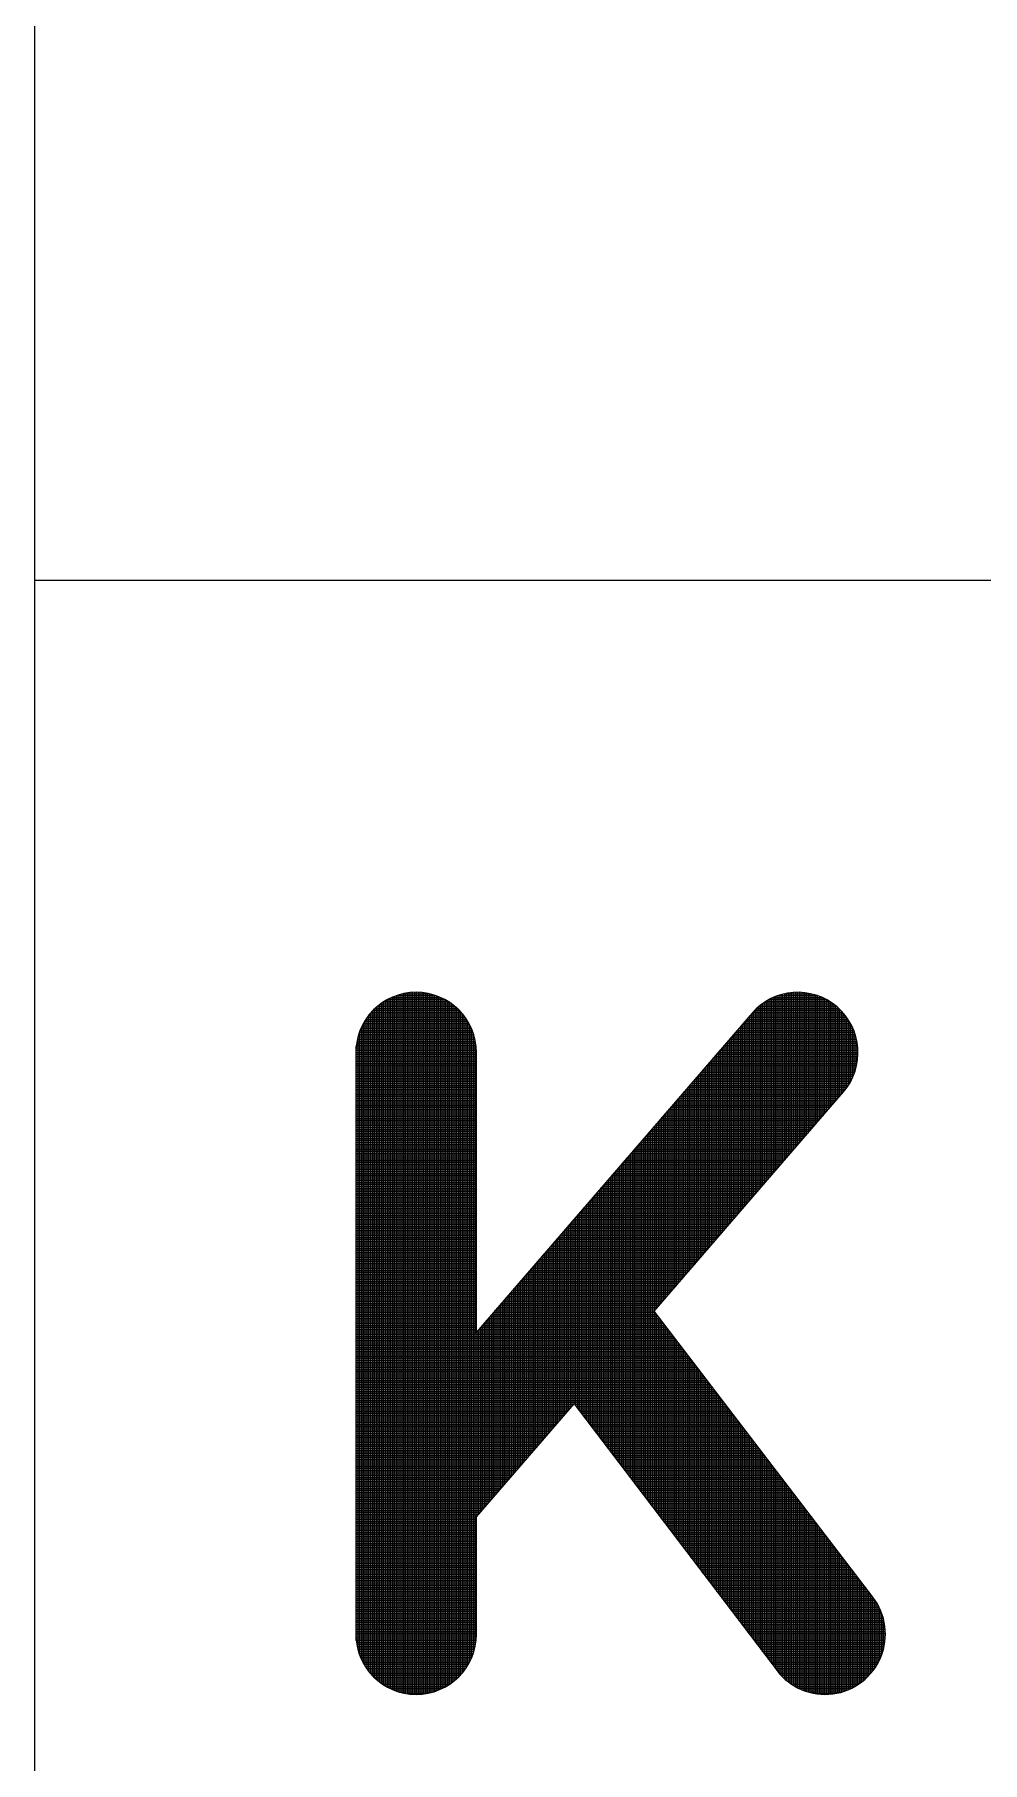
# Model space of a CAD drawing. Header units: inches. Extents: x 1047 to 1888, y -10 to 584.
# Drawn here: x 1713.81 to 1722.8, y 88.76 to 105.14 of the extents above; entities that cross this region are included whole.
import ezdxf

# ---------------------------------------------------------------- set-up
doc = ezdxf.new("R2010")
doc.units = ezdxf.units.IN
doc.header["$MEASUREMENT"] = 0
doc.layers.add('BG 0 -1', color=7, linetype='Continuous')
doc.layers.add('BG ÇÑ±¹Áö¿ª³\xad¹æ±â¼úÁÖ½ÄÈ¸»ç CI', color=7, linetype='Continuous')

msp = doc.modelspace()

# ---------------------------------------------------------------- linework, layer by layer
at = {"layer": 'BG 0 -1', "color": 7, "linetype": 'Continuous', "lineweight": 9}
for p, q in [((1713.808, 190.323), (1713.808, 8.033)), ((1713.808, 99.966), (1863.076, 99.966))]:
    msp.add_line(p, q, dxfattribs=at)
at = {"layer": 'BG ÇÑ±¹Áö¿ª³\xad¹æ±â¼úÁÖ½ÄÈ¸»ç CI', "color": 242, "linetype": 'Continuous', "lineweight": 25, "true_color": 0xd51c29}
for p, q in [((1717.119, 89.497), (1717.119, 95.971)), ((1717.129, 95.978), (1717.726, 95.978)), ((1717.136, 89.487), (1717.136, 95.982)), ((1717.154, 89.477), (1717.154, 95.992)), ((1717.159, 95.995), (1717.695, 95.995)), ((1717.171, 89.468), (1717.171, 96.001)), ((1717.188, 89.459), (1717.188, 96.009)), ((1717.195, 96.012), (1717.66, 96.012)), ((1717.206, 89.452), (1717.206, 96.017)), ((1717.223, 89.445), (1717.223, 96.024)), ((1717.239, 96.03), (1717.616, 96.03)), ((1717.241, 89.439), (1717.241, 96.03)), ((1717.258, 89.433), (1717.258, 96.036)), ((1717.275, 89.428), (1717.275, 96.041)), ((1717.293, 89.423), (1717.293, 96.046)), ((1717.299, 96.047), (1717.556, 96.047)), ((1717.31, 89.419), (1717.31, 96.049)), ((1717.327, 89.416), (1717.327, 96.053)), ((1717.345, 89.413), (1717.345, 96.056)), ((1717.362, 89.411), (1717.362, 96.058)), ((1717.38, 89.409), (1717.38, 96.06)), ((1717.397, 89.408), (1717.397, 96.061)), ((1717.414, 89.407), (1717.414, 96.062)), ((1717.432, 89.407), (1717.432, 96.062)), ((1717.449, 89.408), (1717.449, 96.061)), ((1717.466, 89.409), (1717.466, 96.06)), ((1717.484, 89.41), (1717.484, 96.059)), ((1717.501, 89.412), (1717.501, 96.057)), ((1717.518, 89.414), (1717.518, 96.054)), ((1717.536, 89.418), (1717.536, 96.051)), ((1717.553, 89.421), (1717.553, 96.048)), ((1717.571, 89.425), (1717.571, 96.043)), ((1717.588, 89.43), (1717.588, 96.039)), ((1717.605, 89.436), (1717.605, 96.033)), ((1717.623, 89.442), (1717.623, 96.027)), ((1717.64, 89.448), (1717.64, 96.021)), ((1717.657, 89.455), (1717.657, 96.013)), ((1717.675, 89.463), (1717.675, 96.005)), ((1717.692, 89.472), (1717.692, 95.997)), ((1717.709, 89.482), (1717.709, 95.987)), ((1717.727, 89.492), (1717.727, 95.977)), ((1717.744, 89.503), (1717.744, 95.966)), ((1720.731, 94.251), (1720.731, 95.968)), ((1720.746, 95.978), (1721.343, 95.978)), ((1720.748, 94.271), (1720.748, 95.979)), ((1720.766, 94.291), (1720.766, 95.989)), ((1720.777, 95.995), (1721.313, 95.995)), ((1720.783, 94.311), (1720.783, 95.998)), ((1720.8, 94.331), (1720.8, 96.007)), ((1720.812, 96.012), (1721.277, 96.012)), ((1720.818, 94.351), (1720.818, 96.015)), ((1720.835, 94.371), (1720.835, 96.022)), ((1720.852, 94.392), (1720.852, 96.028)), ((1720.856, 96.03), (1721.233, 96.03)), ((1720.87, 94.412), (1720.87, 96.034)), ((1720.887, 94.432), (1720.887, 96.04)), ((1720.904, 94.452), (1720.904, 96.044)), ((1720.916, 96.047), (1721.173, 96.047)), ((1720.922, 94.472), (1720.922, 96.048)), ((1720.939, 94.492), (1720.939, 96.052)), ((1720.957, 94.512), (1720.957, 96.055)), ((1720.974, 94.532), (1720.974, 96.057)), ((1720.991, 94.552), (1720.991, 96.059)), ((1721.009, 94.572), (1721.009, 96.061)), ((1721.026, 94.593), (1721.026, 96.061)), ((1721.043, 94.613), (1721.043, 96.062)), ((1721.061, 94.633), (1721.061, 96.061)), ((1721.078, 94.653), (1721.078, 96.061)), ((1721.096, 94.673), (1721.096, 96.059)), ((1721.113, 94.693), (1721.113, 96.058)), ((1721.13, 94.713), (1721.13, 96.055)), ((1721.148, 94.733), (1721.148, 96.052)), ((1721.165, 94.753), (1721.165, 96.049)), ((1721.182, 94.773), (1721.182, 96.045)), ((1721.2, 94.794), (1721.2, 96.04)), ((1721.217, 94.814), (1721.217, 96.035)), ((1721.234, 94.834), (1721.234, 96.029)), ((1721.252, 94.854), (1721.252, 96.023)), ((1721.269, 94.874), (1721.269, 96.016)), ((1721.287, 94.894), (1721.287, 96.008)), ((1721.304, 94.914), (1721.304, 96)), ((1721.321, 94.934), (1721.321, 95.99)), ((1721.339, 94.954), (1721.339, 95.98)), ((1721.356, 94.974), (1721.356, 95.97)), ((1716.945, 89.671), (1716.945, 95.798)), ((1716.949, 95.804), (1717.905, 95.804)), ((1716.961, 95.821), (1717.894, 95.821)), ((1716.963, 89.645), (1716.963, 95.823)), ((1716.974, 95.839), (1717.881, 95.839)), ((1716.98, 89.623), (1716.98, 95.846)), ((1716.988, 95.856), (1717.867, 95.856)), ((1716.997, 89.602), (1716.997, 95.867)), ((1717.003, 95.873), (1717.852, 95.873)), ((1717.015, 89.583), (1717.015, 95.886)), ((1717.02, 95.891), (1717.835, 95.891)), ((1717.032, 89.566), (1717.032, 95.903)), ((1717.037, 95.908), (1717.817, 95.908)), ((1717.05, 89.55), (1717.05, 95.919)), ((1717.057, 95.926), (1717.798, 95.926)), ((1717.067, 89.535), (1717.067, 95.934)), ((1717.078, 95.943), (1717.776, 95.943)), ((1717.084, 89.521), (1717.084, 95.947)), ((1717.102, 95.96), (1717.753, 95.96)), ((1717.102, 89.509), (1717.102, 95.96)), ((1717.762, 89.515), (1717.762, 95.954)), ((1717.779, 89.528), (1717.779, 95.941)), ((1717.796, 89.542), (1717.796, 95.927)), ((1717.814, 89.557), (1717.814, 95.912)), ((1717.831, 89.574), (1717.831, 95.895)), ((1717.848, 89.592), (1717.848, 95.877)), ((1717.866, 89.612), (1717.866, 95.857)), ((1717.883, 89.633), (1717.883, 95.836)), ((1717.9, 89.657), (1717.9, 95.811)), ((1720.612, 95.864), (1718, 92.84)), ((1720.557, 94.05), (1720.557, 95.8)), ((1720.56, 95.804), (1721.523, 95.804)), ((1720.575, 95.821), (1721.511, 95.821)), ((1720.575, 94.07), (1720.575, 95.821)), ((1720.59, 95.839), (1721.498, 95.839)), ((1720.592, 94.09), (1720.592, 95.841)), ((1720.605, 95.856), (1721.484, 95.856)), ((1720.609, 94.11), (1720.609, 95.861)), ((1720.62, 95.873), (1721.469, 95.873)), ((1720.627, 94.13), (1720.627, 95.88)), ((1720.637, 95.891), (1721.453, 95.891)), ((1720.644, 94.15), (1720.644, 95.898)), ((1720.655, 95.908), (1721.435, 95.908)), ((1720.661, 94.17), (1720.661, 95.914)), ((1720.674, 95.926), (1721.415, 95.926)), ((1720.679, 94.19), (1720.679, 95.929)), ((1720.696, 95.943), (1721.394, 95.943)), ((1720.696, 94.211), (1720.696, 95.943)), ((1720.713, 94.231), (1720.713, 95.956)), ((1720.719, 95.96), (1721.37, 95.96)), ((1721.373, 94.995), (1721.373, 95.958)), ((1721.391, 95.015), (1721.391, 95.945)), ((1721.408, 95.035), (1721.408, 95.931)), ((1721.425, 95.055), (1721.425, 95.917)), ((1721.443, 95.075), (1721.443, 95.9)), ((1721.46, 95.095), (1721.46, 95.883)), ((1721.478, 95.115), (1721.478, 95.864)), ((1721.495, 95.136), (1721.495, 95.843)), ((1721.512, 95.16), (1721.512, 95.819)), ((1716.876, 89.827), (1716.876, 95.642)), ((1716.878, 95.648), (1717.977, 95.648)), ((1716.883, 95.665), (1717.972, 95.665)), ((1716.889, 95.682), (1717.966, 95.682)), ((1716.893, 89.774), (1716.893, 95.695)), ((1716.895, 95.7), (1717.96, 95.7)), ((1716.902, 95.717), (1717.952, 95.717)), ((1716.91, 95.735), (1717.944, 95.735)), ((1716.911, 89.734), (1716.911, 95.735)), ((1716.919, 95.752), (1717.936, 95.752)), ((1716.928, 95.769), (1717.927, 95.769)), ((1716.928, 89.7), (1716.928, 95.769)), ((1716.938, 95.787), (1717.916, 95.787)), ((1717.918, 89.685), (1717.918, 95.784)), ((1717.935, 89.716), (1717.935, 95.753)), ((1717.953, 89.752), (1717.953, 95.717)), ((1717.97, 89.797), (1717.97, 95.671)), ((1720.418, 93.889), (1720.418, 95.64)), ((1720.425, 95.648), (1721.595, 95.648)), ((1720.436, 93.909), (1720.436, 95.66)), ((1720.44, 95.665), (1721.589, 95.665)), ((1720.453, 93.929), (1720.453, 95.68)), ((1720.455, 95.682), (1721.583, 95.682)), ((1720.47, 95.7), (1721.577, 95.7)), ((1720.47, 93.949), (1720.47, 95.7)), ((1720.485, 95.717), (1721.57, 95.717)), ((1720.488, 93.969), (1720.488, 95.72)), ((1720.5, 95.735), (1721.562, 95.735)), ((1720.505, 93.989), (1720.505, 95.74)), ((1720.515, 95.752), (1721.553, 95.752)), ((1720.522, 94.01), (1720.522, 95.76)), ((1720.53, 95.769), (1721.544, 95.769)), ((1720.54, 94.03), (1720.54, 95.78)), ((1720.545, 95.787), (1721.534, 95.787)), ((1721.53, 95.186), (1721.53, 95.793)), ((1721.547, 95.215), (1721.547, 95.764)), ((1721.564, 95.25), (1721.564, 95.729)), ((1721.582, 95.292), (1721.582, 95.687)), ((1716.855, 95.509), (1717.999, 95.509)), ((1716.855, 95.491), (1718, 95.491)), ((1716.855, 95.489), (1716.855, 89.979)), ((1716.855, 95.474), (1718, 95.474)), ((1716.856, 95.526), (1717.998, 95.526)), ((1716.858, 95.544), (1717.997, 95.544)), ((1716.859, 89.917), (1716.859, 95.552)), ((1716.86, 95.561), (1717.995, 95.561)), ((1716.862, 95.578), (1717.993, 95.578)), ((1716.865, 95.596), (1717.99, 95.596)), ((1716.869, 95.613), (1717.986, 95.613)), ((1716.873, 95.63), (1717.982, 95.63)), ((1717.987, 89.861), (1717.987, 95.608)), ((1718, 92.84), (1718, 95.489)), ((1720.275, 95.474), (1721.617, 95.474)), ((1720.279, 93.728), (1720.279, 95.479)), ((1720.29, 95.491), (1721.617, 95.491)), ((1720.297, 93.748), (1720.297, 95.499)), ((1720.305, 95.509), (1721.617, 95.509)), ((1720.314, 93.768), (1720.314, 95.519)), ((1720.32, 95.526), (1721.616, 95.526)), ((1720.331, 93.788), (1720.331, 95.539)), ((1720.335, 95.544), (1721.614, 95.544)), ((1720.349, 93.809), (1720.349, 95.559)), ((1720.35, 95.561), (1721.612, 95.561)), ((1720.365, 95.578), (1721.61, 95.578)), ((1720.366, 93.829), (1720.366, 95.579)), ((1720.38, 95.596), (1721.607, 95.596)), ((1720.384, 93.849), (1720.384, 95.599)), ((1720.395, 95.613), (1721.603, 95.613)), ((1720.401, 93.869), (1720.401, 95.62)), ((1720.41, 95.63), (1721.599, 95.63)), ((1721.599, 95.348), (1721.599, 95.631)), ((1721.616, 95.466), (1721.616, 95.512)), ((1716.855, 95.457), (1718, 95.457)), ((1716.855, 95.439), (1718, 95.439)), ((1716.855, 95.422), (1718, 95.422)), ((1716.855, 95.405), (1718, 95.405)), ((1716.855, 95.387), (1718, 95.387)), ((1716.855, 95.37), (1718, 95.37)), ((1716.855, 95.353), (1718, 95.353)), ((1716.855, 95.335), (1718, 95.335)), ((1716.855, 95.318), (1718, 95.318)), ((1720.14, 95.318), (1721.591, 95.318)), ((1720.14, 93.567), (1720.14, 95.318)), ((1720.155, 95.335), (1721.596, 95.335)), ((1720.158, 93.587), (1720.158, 95.338)), ((1720.17, 95.353), (1721.6, 95.353)), ((1720.175, 93.608), (1720.175, 95.358)), ((1720.185, 95.37), (1721.604, 95.37)), ((1720.193, 93.628), (1720.193, 95.378)), ((1720.2, 95.387), (1721.608, 95.387)), ((1720.21, 93.648), (1720.21, 95.398)), ((1720.215, 95.405), (1721.611, 95.405)), ((1720.227, 93.668), (1720.227, 95.419)), ((1720.23, 95.422), (1721.613, 95.422)), ((1720.245, 95.439), (1721.615, 95.439)), ((1720.245, 93.688), (1720.245, 95.439)), ((1720.26, 95.457), (1721.616, 95.457)), ((1720.262, 93.708), (1720.262, 95.459)), ((1716.855, 95.3), (1718, 95.3)), ((1716.855, 95.283), (1718, 95.283)), ((1716.855, 95.266), (1718, 95.266)), ((1716.855, 95.248), (1718, 95.248)), ((1716.855, 95.231), (1718, 95.231)), ((1716.855, 95.214), (1718, 95.214)), ((1716.855, 95.196), (1718, 95.196)), ((1716.855, 95.179), (1718, 95.179)), ((1716.855, 95.162), (1718, 95.162)), ((1716.855, 95.144), (1718, 95.144)), ((1719.99, 95.144), (1721.501, 95.144)), ((1720.002, 93.407), (1720.002, 95.157)), ((1720.005, 95.162), (1721.514, 95.162)), ((1720.019, 93.427), (1720.019, 95.177)), ((1720.02, 95.179), (1721.525, 95.179)), ((1720.035, 95.196), (1721.536, 95.196)), ((1720.036, 93.447), (1720.036, 95.197)), ((1720.05, 95.214), (1721.546, 95.214)), ((1720.054, 93.467), (1720.054, 95.218)), ((1720.065, 95.231), (1721.555, 95.231)), ((1720.071, 93.487), (1720.071, 95.238)), ((1720.08, 95.248), (1721.564, 95.248)), ((1720.088, 93.507), (1720.088, 95.258)), ((1720.095, 95.266), (1721.571, 95.266)), ((1720.106, 93.527), (1720.106, 95.278)), ((1720.11, 95.283), (1721.578, 95.283)), ((1720.123, 93.547), (1720.123, 95.298)), ((1720.125, 95.3), (1721.585, 95.3)), ((1716.855, 95.127), (1718, 95.127)), ((1716.855, 95.109), (1718, 95.109)), ((1716.855, 95.092), (1718, 95.092)), ((1716.855, 95.075), (1718, 95.075)), ((1716.855, 95.057), (1718, 95.057)), ((1716.855, 95.04), (1718, 95.04)), ((1716.855, 95.023), (1718, 95.023)), ((1716.855, 95.005), (1718, 95.005)), ((1716.855, 94.988), (1718, 94.988)), ((1719.685, 93.04), (1721.478, 95.115)), ((1719.855, 94.988), (1721.368, 94.988)), ((1719.863, 93.246), (1719.863, 94.996)), ((1719.87, 95.005), (1721.383, 95.005)), ((1719.88, 93.266), (1719.88, 95.017)), ((1719.885, 95.023), (1721.398, 95.023)), ((1719.897, 93.286), (1719.897, 95.037)), ((1719.9, 95.04), (1721.413, 95.04)), ((1719.915, 95.057), (1721.428, 95.057)), ((1719.915, 93.306), (1719.915, 95.057)), ((1719.93, 95.075), (1721.443, 95.075)), ((1719.932, 93.326), (1719.932, 95.077)), ((1719.945, 95.092), (1721.458, 95.092)), ((1719.949, 93.346), (1719.949, 95.097)), ((1719.96, 95.109), (1721.473, 95.109)), ((1719.967, 93.366), (1719.967, 95.117)), ((1719.975, 95.127), (1721.487, 95.127)), ((1719.984, 93.386), (1719.984, 95.137)), ((1716.855, 94.971), (1718, 94.971)), ((1716.855, 94.953), (1718, 94.953)), ((1716.855, 94.936), (1718, 94.936)), ((1716.855, 94.918), (1718, 94.918)), ((1716.855, 94.901), (1718, 94.901)), ((1716.855, 94.884), (1718, 94.884)), ((1716.855, 94.866), (1718, 94.866)), ((1716.855, 94.849), (1718, 94.849)), ((1716.855, 94.832), (1718, 94.832)), ((1719.706, 93.065), (1719.706, 94.816)), ((1719.72, 94.832), (1721.233, 94.832)), ((1719.724, 93.085), (1719.724, 94.836)), ((1719.735, 94.849), (1721.248, 94.849)), ((1719.741, 93.105), (1719.741, 94.856)), ((1719.75, 94.866), (1721.263, 94.866)), ((1719.758, 93.125), (1719.758, 94.876)), ((1719.765, 94.884), (1721.278, 94.884)), ((1719.776, 93.145), (1719.776, 94.896)), ((1719.78, 94.901), (1721.293, 94.901)), ((1719.793, 93.165), (1719.793, 94.916)), ((1719.795, 94.918), (1721.308, 94.918)), ((1719.81, 94.936), (1721.323, 94.936)), ((1719.811, 93.185), (1719.811, 94.936)), ((1719.825, 94.953), (1721.338, 94.953)), ((1719.828, 93.206), (1719.828, 94.956)), ((1719.84, 94.971), (1721.353, 94.971)), ((1719.845, 93.226), (1719.845, 94.976)), ((1716.855, 94.814), (1718, 94.814)), ((1716.855, 94.797), (1718, 94.797)), ((1716.855, 94.779), (1718, 94.779)), ((1716.855, 94.762), (1718, 94.762)), ((1716.855, 94.745), (1718, 94.745)), ((1716.855, 94.727), (1718, 94.727)), ((1716.855, 94.71), (1718, 94.71)), ((1716.855, 94.693), (1718, 94.693)), ((1716.855, 94.675), (1718, 94.675)), ((1716.855, 94.658), (1718, 94.658)), ((1719.567, 91.319), (1719.567, 94.655)), ((1719.57, 94.658), (1721.083, 94.658)), ((1719.585, 94.675), (1721.098, 94.675)), ((1719.585, 91.296), (1719.585, 94.675)), ((1719.6, 94.693), (1721.113, 94.693)), ((1719.602, 91.273), (1719.602, 94.695)), ((1719.615, 94.71), (1721.128, 94.71)), ((1719.62, 91.25), (1719.62, 94.715)), ((1719.63, 94.727), (1721.143, 94.727)), ((1719.637, 91.227), (1719.637, 94.735)), ((1719.645, 94.745), (1721.158, 94.745)), ((1719.654, 91.205), (1719.654, 94.755)), ((1719.66, 94.762), (1721.173, 94.762)), ((1719.672, 91.182), (1719.672, 94.775)), ((1719.675, 94.779), (1721.188, 94.779)), ((1719.689, 93.045), (1719.689, 94.795)), ((1719.69, 94.797), (1721.203, 94.797)), ((1719.705, 94.814), (1721.218, 94.814)), ((1716.855, 94.641), (1718, 94.641)), ((1716.855, 94.623), (1718, 94.623)), ((1716.855, 94.606), (1718, 94.606)), ((1716.855, 94.588), (1718, 94.588)), ((1716.855, 94.571), (1718, 94.571)), ((1716.855, 94.554), (1718, 94.554)), ((1716.855, 94.536), (1718, 94.536)), ((1716.855, 94.519), (1718, 94.519)), ((1716.855, 94.502), (1718, 94.502)), ((1719.429, 91.501), (1719.429, 94.494)), ((1719.435, 94.502), (1720.948, 94.502)), ((1719.446, 91.479), (1719.446, 94.514)), ((1719.45, 94.519), (1720.963, 94.519)), ((1719.463, 91.456), (1719.463, 94.534)), ((1719.465, 94.536), (1720.978, 94.536)), ((1719.48, 94.554), (1720.993, 94.554)), ((1719.481, 91.433), (1719.481, 94.554)), ((1719.495, 94.571), (1721.008, 94.571)), ((1719.498, 91.41), (1719.498, 94.574)), ((1719.51, 94.588), (1721.023, 94.588)), ((1719.515, 91.387), (1719.515, 94.594)), ((1719.525, 94.606), (1721.038, 94.606)), ((1719.533, 91.364), (1719.533, 94.615)), ((1719.54, 94.623), (1721.053, 94.623)), ((1719.55, 91.342), (1719.55, 94.635)), ((1719.555, 94.641), (1721.068, 94.641)), ((1716.855, 94.484), (1718, 94.484)), ((1716.855, 94.467), (1718, 94.467)), ((1716.855, 94.45), (1718, 94.45)), ((1716.855, 94.432), (1718, 94.432)), ((1716.855, 94.415), (1718, 94.415)), ((1716.855, 94.397), (1718, 94.397)), ((1716.855, 94.38), (1718, 94.38)), ((1716.855, 94.363), (1718, 94.363)), ((1716.855, 94.345), (1718, 94.345)), ((1716.855, 94.328), (1718, 94.328)), ((1719.285, 94.328), (1720.798, 94.328)), ((1719.29, 91.684), (1719.29, 94.333)), ((1719.3, 94.345), (1720.813, 94.345)), ((1719.307, 91.661), (1719.307, 94.353)), ((1719.315, 94.363), (1720.828, 94.363)), ((1719.324, 91.638), (1719.324, 94.373)), ((1719.33, 94.38), (1720.843, 94.38)), ((1719.342, 91.616), (1719.342, 94.393)), ((1719.345, 94.397), (1720.858, 94.397)), ((1719.359, 91.593), (1719.359, 94.414)), ((1719.36, 94.415), (1720.873, 94.415)), ((1719.375, 94.432), (1720.888, 94.432)), ((1719.376, 91.57), (1719.376, 94.434)), ((1719.39, 94.45), (1720.903, 94.45)), ((1719.394, 91.547), (1719.394, 94.454)), ((1719.405, 94.467), (1720.918, 94.467)), ((1719.411, 91.524), (1719.411, 94.474)), ((1719.42, 94.484), (1720.933, 94.484)), ((1716.855, 94.311), (1718, 94.311)), ((1716.855, 94.293), (1718, 94.293)), ((1716.855, 94.276), (1718, 94.276)), ((1716.855, 94.259), (1718, 94.259)), ((1716.855, 94.241), (1718, 94.241)), ((1716.855, 94.224), (1718, 94.224)), ((1716.855, 94.206), (1718, 94.206)), ((1716.855, 94.189), (1718, 94.189)), ((1716.855, 94.172), (1718, 94.172)), ((1719.15, 94.172), (1720.663, 94.172)), ((1719.151, 91.867), (1719.151, 94.172)), ((1719.165, 94.189), (1720.678, 94.189)), ((1719.168, 91.844), (1719.168, 94.192)), ((1719.18, 94.206), (1720.693, 94.206)), ((1719.185, 91.821), (1719.185, 94.213)), ((1719.195, 94.224), (1720.708, 94.224)), ((1719.203, 91.798), (1719.203, 94.233)), ((1719.21, 94.241), (1720.723, 94.241)), ((1719.22, 91.775), (1719.22, 94.253)), ((1719.225, 94.259), (1720.738, 94.259)), ((1719.238, 91.753), (1719.238, 94.273)), ((1719.24, 94.276), (1720.753, 94.276)), ((1719.255, 94.293), (1720.768, 94.293)), ((1719.255, 91.73), (1719.255, 94.293)), ((1719.27, 94.311), (1720.783, 94.311)), ((1719.272, 91.707), (1719.272, 94.313)), ((1716.855, 94.154), (1718, 94.154)), ((1716.855, 94.137), (1718, 94.137)), ((1716.855, 94.12), (1718, 94.12)), ((1716.855, 94.102), (1718, 94.102)), ((1716.855, 94.085), (1718, 94.085)), ((1716.855, 94.068), (1718, 94.068)), ((1716.855, 94.05), (1718, 94.05)), ((1716.855, 94.033), (1718, 94.033)), ((1716.855, 94.015), (1718, 94.015)), ((1716.855, 93.998), (1718, 93.998)), ((1719, 93.998), (1720.513, 93.998)), ((1719.012, 92.05), (1719.012, 94.012)), ((1719.015, 94.015), (1720.528, 94.015)), ((1719.029, 92.027), (1719.029, 94.032)), ((1719.03, 94.033), (1720.543, 94.033)), ((1719.045, 94.05), (1720.558, 94.05)), ((1719.046, 92.004), (1719.046, 94.052)), ((1719.06, 94.068), (1720.573, 94.068)), ((1719.064, 91.981), (1719.064, 94.072)), ((1719.075, 94.085), (1720.588, 94.085)), ((1719.081, 91.958), (1719.081, 94.092)), ((1719.09, 94.102), (1720.603, 94.102)), ((1719.099, 91.935), (1719.099, 94.112)), ((1719.105, 94.12), (1720.618, 94.12)), ((1719.116, 91.913), (1719.116, 94.132)), ((1719.12, 94.137), (1720.633, 94.137)), ((1719.133, 91.89), (1719.133, 94.152)), ((1719.135, 94.154), (1720.648, 94.154)), ((1716.855, 93.981), (1718, 93.981)), ((1716.855, 93.963), (1718, 93.963)), ((1716.855, 93.946), (1718, 93.946)), ((1716.855, 93.929), (1718, 93.929)), ((1716.855, 93.911), (1718, 93.911)), ((1716.855, 93.894), (1718, 93.894)), ((1716.855, 93.877), (1718, 93.877)), ((1716.855, 93.859), (1718, 93.859)), ((1716.855, 93.842), (1718, 93.842)), ((1718.865, 93.842), (1720.378, 93.842)), ((1718.873, 92.1), (1718.873, 93.851)), ((1718.88, 93.859), (1720.393, 93.859)), ((1718.89, 92.12), (1718.89, 93.871)), ((1718.895, 93.877), (1720.408, 93.877)), ((1718.908, 92.14), (1718.908, 93.891)), ((1718.91, 93.894), (1720.423, 93.894)), ((1718.925, 93.911), (1720.438, 93.911)), ((1718.925, 92.16), (1718.925, 93.911)), ((1718.94, 93.929), (1720.453, 93.929)), ((1718.942, 92.141), (1718.942, 93.931)), ((1718.955, 93.946), (1720.468, 93.946)), ((1718.96, 92.118), (1718.96, 93.951)), ((1718.97, 93.963), (1720.483, 93.963)), ((1718.977, 92.095), (1718.977, 93.971)), ((1718.985, 93.981), (1720.498, 93.981)), ((1718.994, 92.072), (1718.994, 93.991)), ((1716.855, 93.824), (1718, 93.824)), ((1716.855, 93.807), (1718, 93.807)), ((1716.855, 93.79), (1718, 93.79)), ((1716.855, 93.772), (1718, 93.772)), ((1716.855, 93.755), (1718, 93.755)), ((1716.855, 93.738), (1718, 93.738)), ((1716.855, 93.72), (1718, 93.72)), ((1716.855, 93.703), (1718, 93.703)), ((1716.855, 93.686), (1718, 93.686)), ((1718.717, 91.919), (1718.717, 93.67)), ((1718.73, 93.686), (1720.243, 93.686)), ((1718.734, 91.939), (1718.734, 93.69)), ((1718.745, 93.703), (1720.258, 93.703)), ((1718.751, 91.959), (1718.751, 93.71)), ((1718.76, 93.72), (1720.273, 93.72)), ((1718.769, 91.979), (1718.769, 93.73)), ((1718.775, 93.738), (1720.288, 93.738)), ((1718.786, 91.999), (1718.786, 93.75)), ((1718.79, 93.755), (1720.303, 93.755)), ((1718.803, 92.02), (1718.803, 93.77)), ((1718.805, 93.772), (1720.318, 93.772)), ((1718.82, 93.79), (1720.333, 93.79)), ((1718.821, 92.04), (1718.821, 93.79)), ((1718.835, 93.807), (1720.348, 93.807)), ((1718.838, 92.06), (1718.838, 93.81)), ((1718.85, 93.824), (1720.363, 93.824)), ((1718.855, 92.08), (1718.855, 93.831)), ((1716.855, 93.668), (1718, 93.668)), ((1716.855, 93.651), (1718, 93.651)), ((1716.855, 93.633), (1718, 93.633)), ((1716.855, 93.616), (1718, 93.616)), ((1716.855, 93.599), (1718, 93.599)), ((1716.855, 93.581), (1718, 93.581)), ((1716.855, 93.564), (1718, 93.564)), ((1716.855, 93.547), (1718, 93.547)), ((1716.855, 93.529), (1718, 93.529)), ((1716.855, 93.512), (1718, 93.512)), ((1718.578, 91.758), (1718.578, 93.509)), ((1718.58, 93.512), (1720.093, 93.512)), ((1718.595, 93.529), (1720.108, 93.529)), ((1718.595, 91.778), (1718.595, 93.529)), ((1718.61, 93.547), (1720.123, 93.547)), ((1718.612, 91.798), (1718.612, 93.549)), ((1718.625, 93.564), (1720.138, 93.564)), ((1718.63, 91.819), (1718.63, 93.569)), ((1718.64, 93.581), (1720.153, 93.581)), ((1718.647, 91.839), (1718.647, 93.589)), ((1718.655, 93.599), (1720.168, 93.599)), ((1718.664, 91.859), (1718.664, 93.609)), ((1718.67, 93.616), (1720.183, 93.616)), ((1718.682, 91.879), (1718.682, 93.63)), ((1718.685, 93.633), (1720.198, 93.633)), ((1718.699, 91.899), (1718.699, 93.65)), ((1718.7, 93.651), (1720.213, 93.651)), ((1718.715, 93.668), (1720.228, 93.668)), ((1716.855, 93.495), (1718, 93.495)), ((1716.855, 93.477), (1718, 93.477)), ((1716.855, 93.46), (1718, 93.46)), ((1716.855, 93.442), (1718, 93.442)), ((1716.855, 93.425), (1718, 93.425)), ((1716.855, 93.408), (1718, 93.408)), ((1716.855, 93.39), (1718, 93.39)), ((1716.855, 93.373), (1718, 93.373)), ((1716.855, 93.356), (1718, 93.356)), ((1718.439, 91.597), (1718.439, 93.348)), ((1718.445, 93.356), (1719.958, 93.356)), ((1718.456, 91.618), (1718.456, 93.368)), ((1718.46, 93.373), (1719.973, 93.373)), ((1718.473, 91.638), (1718.473, 93.388)), ((1718.475, 93.39), (1719.988, 93.39)), ((1718.49, 93.408), (1720.003, 93.408)), ((1718.491, 91.658), (1718.491, 93.408)), ((1718.505, 93.425), (1720.018, 93.425)), ((1718.508, 91.678), (1718.508, 93.429)), ((1718.52, 93.442), (1720.033, 93.442)), ((1718.526, 91.698), (1718.526, 93.449)), ((1718.535, 93.46), (1720.048, 93.46)), ((1718.543, 91.718), (1718.543, 93.469)), ((1718.55, 93.477), (1720.063, 93.477)), ((1718.56, 91.738), (1718.56, 93.489)), ((1718.565, 93.495), (1720.078, 93.495)), ((1716.855, 93.338), (1718, 93.338)), ((1716.855, 93.321), (1718, 93.321)), ((1716.855, 93.304), (1718, 93.304)), ((1716.855, 93.286), (1718, 93.286)), ((1716.855, 93.269), (1718, 93.269)), ((1716.855, 93.251), (1718, 93.251)), ((1716.855, 93.234), (1718, 93.234)), ((1716.855, 93.217), (1718, 93.217)), ((1716.855, 93.199), (1718, 93.199)), ((1716.855, 93.182), (1718, 93.182)), ((1718.295, 93.182), (1719.808, 93.182)), ((1718.3, 91.437), (1718.3, 93.187)), ((1718.31, 93.199), (1719.823, 93.199)), ((1718.317, 91.457), (1718.317, 93.207)), ((1718.325, 93.217), (1719.838, 93.217)), ((1718.335, 91.477), (1718.335, 93.228)), ((1718.34, 93.234), (1719.853, 93.234)), ((1718.352, 91.497), (1718.352, 93.248)), ((1718.355, 93.251), (1719.868, 93.251)), ((1718.369, 91.517), (1718.369, 93.268)), ((1718.37, 93.269), (1719.883, 93.269)), ((1718.385, 93.286), (1719.898, 93.286)), ((1718.387, 91.537), (1718.387, 93.288)), ((1718.4, 93.304), (1719.913, 93.304)), ((1718.404, 91.557), (1718.404, 93.308)), ((1718.415, 93.321), (1719.928, 93.321)), ((1718.421, 91.577), (1718.421, 93.328)), ((1718.43, 93.338), (1719.943, 93.338)), ((1716.855, 93.165), (1718, 93.165)), ((1716.855, 93.147), (1718, 93.147)), ((1716.855, 93.13), (1718, 93.13)), ((1716.855, 93.113), (1718, 93.113)), ((1716.855, 93.095), (1718, 93.095)), ((1716.855, 93.078), (1718, 93.078)), ((1716.855, 93.06), (1718, 93.06)), ((1716.855, 93.043), (1718, 93.043)), ((1716.855, 93.026), (1718, 93.026)), ((1718.16, 93.026), (1719.696, 93.026)), ((1718.161, 91.276), (1718.161, 93.027)), ((1718.175, 93.043), (1719.688, 93.043)), ((1718.178, 91.296), (1718.178, 93.047)), ((1718.19, 93.06), (1719.703, 93.06)), ((1718.196, 91.316), (1718.196, 93.067)), ((1718.205, 93.078), (1719.718, 93.078)), ((1718.213, 91.336), (1718.213, 93.087)), ((1718.22, 93.095), (1719.733, 93.095)), ((1718.23, 91.356), (1718.23, 93.107)), ((1718.235, 93.113), (1719.748, 93.113)), ((1718.248, 91.376), (1718.248, 93.127)), ((1718.25, 93.13), (1719.763, 93.13)), ((1718.265, 93.147), (1719.778, 93.147)), ((1718.265, 91.396), (1718.265, 93.147)), ((1718.28, 93.165), (1719.793, 93.165)), ((1718.282, 91.417), (1718.282, 93.167)), ((1721.759, 90.328), (1719.685, 93.04)), ((1719.689, 91.159), (1719.689, 93.035)), ((1716.855, 93.008), (1718, 93.008)), ((1716.855, 92.991), (1718, 92.991)), ((1716.855, 92.974), (1718, 92.974)), ((1716.855, 92.956), (1718, 92.956)), ((1716.855, 92.939), (1718, 92.939)), ((1716.855, 92.921), (1718, 92.921)), ((1716.855, 92.904), (1718, 92.904)), ((1716.855, 92.887), (1718, 92.887)), ((1716.855, 92.869), (1718, 92.869)), ((1716.855, 92.852), (1718, 92.852)), ((1718.01, 92.852), (1719.829, 92.852)), ((1718.022, 91.115), (1718.022, 92.866)), ((1718.025, 92.869), (1719.815, 92.869)), ((1718.039, 91.135), (1718.039, 92.886)), ((1718.04, 92.887), (1719.802, 92.887)), ((1718.055, 92.904), (1719.789, 92.904)), ((1718.057, 91.155), (1718.057, 92.906)), ((1718.07, 92.921), (1719.776, 92.921)), ((1718.074, 91.175), (1718.074, 92.926)), ((1718.085, 92.939), (1719.762, 92.939)), ((1718.091, 91.195), (1718.091, 92.946)), ((1718.1, 92.956), (1719.749, 92.956)), ((1718.109, 91.216), (1718.109, 92.966)), ((1718.115, 92.974), (1719.736, 92.974)), ((1718.126, 91.236), (1718.126, 92.986)), ((1718.13, 92.991), (1719.722, 92.991)), ((1718.144, 91.256), (1718.144, 93.006)), ((1718.145, 93.008), (1719.709, 93.008)), ((1719.706, 91.136), (1719.706, 93.012)), ((1719.724, 91.113), (1719.724, 92.989)), ((1719.741, 91.09), (1719.741, 92.967)), ((1719.758, 91.067), (1719.758, 92.944)), ((1719.776, 91.045), (1719.776, 92.921)), ((1719.793, 91.022), (1719.793, 92.898)), ((1719.811, 90.999), (1719.811, 92.876)), ((1719.828, 90.976), (1719.828, 92.853)), ((1716.855, 92.835), (1719.842, 92.835)), ((1716.855, 92.817), (1719.855, 92.817)), ((1716.855, 92.8), (1719.869, 92.8)), ((1716.855, 92.783), (1719.882, 92.783)), ((1716.855, 92.765), (1719.895, 92.765)), ((1716.855, 92.748), (1719.908, 92.748)), ((1716.855, 92.73), (1719.922, 92.73)), ((1716.855, 92.713), (1719.935, 92.713)), ((1716.855, 92.696), (1719.948, 92.696)), ((1718.005, 91.095), (1718.005, 92.846)), ((1719.845, 90.953), (1719.845, 92.83)), ((1719.863, 90.93), (1719.863, 92.808)), ((1719.88, 90.908), (1719.88, 92.785)), ((1719.897, 90.885), (1719.897, 92.762)), ((1719.915, 90.862), (1719.915, 92.74)), ((1719.932, 90.839), (1719.932, 92.717)), ((1719.949, 90.816), (1719.949, 92.694)), ((1716.855, 92.678), (1719.961, 92.678)), ((1716.855, 92.661), (1719.975, 92.661)), ((1716.855, 92.644), (1719.988, 92.644)), ((1716.855, 92.626), (1720.001, 92.626)), ((1716.855, 92.609), (1720.015, 92.609)), ((1716.855, 92.592), (1720.028, 92.592)), ((1716.855, 92.574), (1720.041, 92.574)), ((1716.855, 92.557), (1720.054, 92.557)), ((1716.855, 92.539), (1720.068, 92.539)), ((1719.967, 90.793), (1719.967, 92.671)), ((1719.984, 90.771), (1719.984, 92.649)), ((1720.002, 90.748), (1720.002, 92.626)), ((1720.019, 90.725), (1720.019, 92.603)), ((1720.036, 90.702), (1720.036, 92.581)), ((1720.054, 90.679), (1720.054, 92.558)), ((1720.071, 90.656), (1720.071, 92.535)), ((1716.855, 92.522), (1720.081, 92.522)), ((1716.855, 92.505), (1720.094, 92.505)), ((1716.855, 92.487), (1720.107, 92.487)), ((1716.855, 92.47), (1720.121, 92.47)), ((1716.855, 92.453), (1720.134, 92.453)), ((1716.855, 92.435), (1720.147, 92.435)), ((1716.855, 92.418), (1720.161, 92.418)), ((1716.855, 92.401), (1720.174, 92.401)), ((1716.855, 92.383), (1720.187, 92.383)), ((1716.855, 92.366), (1720.2, 92.366)), ((1720.088, 90.634), (1720.088, 92.512)), ((1720.106, 90.611), (1720.106, 92.49)), ((1720.123, 90.588), (1720.123, 92.467)), ((1720.14, 90.565), (1720.14, 92.444)), ((1720.158, 90.542), (1720.158, 92.422)), ((1720.175, 90.519), (1720.175, 92.399)), ((1720.193, 90.497), (1720.193, 92.376)), ((1716.855, 92.348), (1720.214, 92.348)), ((1716.855, 92.331), (1720.227, 92.331)), ((1716.855, 92.314), (1720.24, 92.314)), ((1716.855, 92.296), (1720.254, 92.296)), ((1716.855, 92.279), (1720.267, 92.279)), ((1716.855, 92.262), (1720.28, 92.262)), ((1716.855, 92.244), (1720.293, 92.244)), ((1716.855, 92.227), (1720.307, 92.227)), ((1716.855, 92.21), (1720.32, 92.21)), ((1720.21, 90.474), (1720.21, 92.353)), ((1720.227, 90.451), (1720.227, 92.331)), ((1720.245, 90.428), (1720.245, 92.308)), ((1720.262, 90.405), (1720.262, 92.285)), ((1720.279, 90.382), (1720.279, 92.263)), ((1720.297, 90.359), (1720.297, 92.24)), ((1720.314, 90.337), (1720.314, 92.217)), ((1716.855, 92.192), (1720.333, 92.192)), ((1716.855, 92.175), (1720.346, 92.175)), ((1716.855, 92.157), (1718.922, 92.157)), ((1716.855, 92.14), (1718.907, 92.14)), ((1716.855, 92.123), (1718.892, 92.123)), ((1716.855, 92.105), (1718.877, 92.105)), ((1716.855, 92.088), (1718.862, 92.088)), ((1716.855, 92.071), (1718.847, 92.071)), ((1716.855, 92.053), (1718.832, 92.053)), ((1716.855, 92.036), (1718.817, 92.036)), ((1718, 91.089), (1718.926, 92.162)), ((1718.926, 92.162), (1720.85, 89.632)), ((1718.93, 92.157), (1720.36, 92.157)), ((1718.943, 92.14), (1720.373, 92.14)), ((1718.956, 92.123), (1720.386, 92.123)), ((1718.969, 92.105), (1720.4, 92.105)), ((1718.983, 92.088), (1720.413, 92.088)), ((1718.996, 92.071), (1720.426, 92.071)), ((1719.009, 92.053), (1720.439, 92.053)), ((1719.022, 92.036), (1720.453, 92.036)), ((1720.331, 90.314), (1720.331, 92.194)), ((1720.349, 90.291), (1720.349, 92.172)), ((1720.366, 90.268), (1720.366, 92.149)), ((1720.384, 90.245), (1720.384, 92.126)), ((1720.401, 90.222), (1720.401, 92.104)), ((1720.418, 90.2), (1720.418, 92.081)), ((1720.436, 90.177), (1720.436, 92.058)), ((1720.453, 90.154), (1720.453, 92.035)), ((1716.855, 92.019), (1718.802, 92.019)), ((1716.855, 92.001), (1718.787, 92.001)), ((1716.855, 91.984), (1718.772, 91.984)), ((1716.855, 91.966), (1718.757, 91.966)), ((1716.855, 91.949), (1718.742, 91.949)), ((1716.855, 91.932), (1718.727, 91.932)), ((1716.855, 91.914), (1718.712, 91.914)), ((1716.855, 91.897), (1718.697, 91.897)), ((1716.855, 91.88), (1718.682, 91.88)), ((1719.035, 92.019), (1720.466, 92.019)), ((1719.049, 92.001), (1720.479, 92.001)), ((1719.062, 91.984), (1720.492, 91.984)), ((1719.075, 91.966), (1720.506, 91.966)), ((1719.088, 91.949), (1720.519, 91.949)), ((1719.101, 91.932), (1720.532, 91.932)), ((1719.115, 91.914), (1720.546, 91.914)), ((1719.128, 91.897), (1720.559, 91.897)), ((1719.141, 91.88), (1720.572, 91.88)), ((1720.47, 90.131), (1720.47, 92.013)), ((1720.488, 90.108), (1720.488, 91.99)), ((1720.505, 90.085), (1720.505, 91.967)), ((1720.522, 90.063), (1720.522, 91.945)), ((1720.54, 90.04), (1720.54, 91.922)), ((1720.557, 90.017), (1720.557, 91.899)), ((1720.575, 89.994), (1720.575, 91.876)), ((1716.855, 91.862), (1718.667, 91.862)), ((1716.855, 91.845), (1718.652, 91.845)), ((1716.855, 91.828), (1718.637, 91.828)), ((1716.855, 91.81), (1718.622, 91.81)), ((1716.855, 91.793), (1718.607, 91.793)), ((1716.855, 91.775), (1718.592, 91.775)), ((1716.855, 91.758), (1718.577, 91.758)), ((1716.855, 91.741), (1718.562, 91.741)), ((1716.855, 91.723), (1718.547, 91.723)), ((1716.855, 91.706), (1718.532, 91.706)), ((1719.154, 91.862), (1720.585, 91.862)), ((1719.167, 91.845), (1720.599, 91.845)), ((1719.181, 91.828), (1720.612, 91.828)), ((1719.194, 91.81), (1720.625, 91.81)), ((1719.207, 91.793), (1720.639, 91.793)), ((1719.22, 91.775), (1720.652, 91.775)), ((1719.233, 91.758), (1720.665, 91.758)), ((1719.247, 91.741), (1720.678, 91.741)), ((1719.26, 91.723), (1720.692, 91.723)), ((1719.273, 91.706), (1720.705, 91.706)), ((1720.592, 89.971), (1720.592, 91.854)), ((1720.609, 89.948), (1720.609, 91.831)), ((1720.627, 89.926), (1720.627, 91.808)), ((1720.644, 89.903), (1720.644, 91.786)), ((1720.661, 89.88), (1720.661, 91.763)), ((1720.679, 89.857), (1720.679, 91.74)), ((1720.696, 89.834), (1720.696, 91.717)), ((1716.855, 91.689), (1718.517, 91.689)), ((1716.855, 91.671), (1718.502, 91.671)), ((1716.855, 91.654), (1718.487, 91.654)), ((1716.855, 91.637), (1718.472, 91.637)), ((1716.855, 91.619), (1718.457, 91.619)), ((1716.855, 91.602), (1718.442, 91.602)), ((1716.855, 91.584), (1718.427, 91.584)), ((1716.855, 91.567), (1718.412, 91.567)), ((1716.855, 91.55), (1718.397, 91.55)), ((1719.286, 91.689), (1720.718, 91.689)), ((1719.299, 91.671), (1720.731, 91.671)), ((1719.313, 91.654), (1720.745, 91.654)), ((1719.326, 91.637), (1720.758, 91.637)), ((1719.339, 91.619), (1720.771, 91.619)), ((1719.352, 91.602), (1720.785, 91.602)), ((1719.365, 91.584), (1720.798, 91.584)), ((1719.379, 91.567), (1720.811, 91.567)), ((1719.392, 91.55), (1720.824, 91.55)), ((1720.713, 89.811), (1720.713, 91.695)), ((1720.731, 89.789), (1720.731, 91.672)), ((1720.748, 89.766), (1720.748, 91.649)), ((1720.766, 89.743), (1720.766, 91.627)), ((1720.783, 89.72), (1720.783, 91.604)), ((1720.8, 89.697), (1720.8, 91.581)), ((1720.818, 89.674), (1720.818, 91.558)), ((1716.855, 91.532), (1718.382, 91.532)), ((1716.855, 91.515), (1718.367, 91.515)), ((1716.855, 91.498), (1718.352, 91.498)), ((1716.855, 91.48), (1718.337, 91.48)), ((1716.855, 91.463), (1718.322, 91.463)), ((1716.855, 91.446), (1718.307, 91.446)), ((1716.855, 91.428), (1718.292, 91.428)), ((1716.855, 91.411), (1718.277, 91.411)), ((1716.855, 91.393), (1718.262, 91.393)), ((1719.405, 91.532), (1720.838, 91.532)), ((1719.418, 91.515), (1720.851, 91.515)), ((1719.431, 91.498), (1720.864, 91.498)), ((1719.445, 91.48), (1720.877, 91.48)), ((1719.458, 91.463), (1720.891, 91.463)), ((1719.471, 91.446), (1720.904, 91.446)), ((1719.484, 91.428), (1720.917, 91.428)), ((1719.497, 91.411), (1720.931, 91.411)), ((1719.511, 91.393), (1720.944, 91.393)), ((1720.835, 89.652), (1720.835, 91.536)), ((1720.852, 89.629), (1720.852, 91.513)), ((1720.87, 89.607), (1720.87, 91.49)), ((1720.887, 89.588), (1720.887, 91.468)), ((1720.904, 89.57), (1720.904, 91.445)), ((1720.922, 89.554), (1720.922, 91.422)), ((1720.939, 89.539), (1720.939, 91.399)), ((1720.957, 89.525), (1720.957, 91.377)), ((1716.855, 91.376), (1718.247, 91.376)), ((1716.855, 91.359), (1718.232, 91.359)), ((1716.855, 91.341), (1718.217, 91.341)), ((1716.855, 91.324), (1718.202, 91.324)), ((1716.855, 91.307), (1718.187, 91.307)), ((1716.855, 91.289), (1718.172, 91.289)), ((1716.855, 91.272), (1718.157, 91.272)), ((1716.855, 91.255), (1718.142, 91.255)), ((1716.855, 91.237), (1718.127, 91.237)), ((1716.855, 91.22), (1718.112, 91.22)), ((1719.524, 91.376), (1720.957, 91.376)), ((1719.537, 91.359), (1720.97, 91.359)), ((1719.55, 91.341), (1720.984, 91.341)), ((1719.563, 91.324), (1720.997, 91.324)), ((1719.577, 91.307), (1721.01, 91.307)), ((1719.59, 91.289), (1721.023, 91.289)), ((1719.603, 91.272), (1721.037, 91.272)), ((1719.616, 91.255), (1721.05, 91.255)), ((1719.629, 91.237), (1721.063, 91.237)), ((1719.643, 91.22), (1721.077, 91.22)), ((1720.974, 89.512), (1720.974, 91.354)), ((1720.991, 89.501), (1720.991, 91.331)), ((1721.009, 89.49), (1721.009, 91.309)), ((1721.026, 89.48), (1721.026, 91.286)), ((1721.043, 89.47), (1721.043, 91.263)), ((1721.061, 89.462), (1721.061, 91.24)), ((1721.078, 89.454), (1721.078, 91.218)), ((1716.855, 91.202), (1718.097, 91.202)), ((1716.855, 91.185), (1718.082, 91.185)), ((1716.855, 91.168), (1718.067, 91.168)), ((1716.855, 91.15), (1718.052, 91.15)), ((1716.855, 91.133), (1718.037, 91.133)), ((1716.855, 91.116), (1718.022, 91.116)), ((1716.855, 91.098), (1718.007, 91.098)), ((1716.855, 91.081), (1718, 91.081)), ((1716.855, 91.063), (1718, 91.063)), ((1718, 89.979), (1718, 91.089)), ((1719.656, 91.202), (1721.09, 91.202)), ((1719.669, 91.185), (1721.103, 91.185)), ((1719.682, 91.168), (1721.116, 91.168)), ((1719.695, 91.15), (1721.13, 91.15)), ((1719.709, 91.133), (1721.143, 91.133)), ((1719.722, 91.116), (1721.156, 91.116)), ((1719.735, 91.098), (1721.17, 91.098)), ((1719.748, 91.081), (1721.183, 91.081)), ((1719.761, 91.063), (1721.196, 91.063)), ((1721.096, 89.447), (1721.096, 91.195)), ((1721.113, 89.44), (1721.113, 91.172)), ((1721.13, 89.434), (1721.13, 91.15)), ((1721.148, 89.429), (1721.148, 91.127)), ((1721.165, 89.424), (1721.165, 91.104)), ((1721.182, 89.42), (1721.182, 91.081)), ((1721.2, 89.417), (1721.2, 91.059)), ((1716.855, 91.046), (1718, 91.046)), ((1716.855, 91.029), (1718, 91.029)), ((1716.855, 91.011), (1718, 91.011)), ((1716.855, 90.994), (1718, 90.994)), ((1716.855, 90.977), (1718, 90.977)), ((1716.855, 90.959), (1718, 90.959)), ((1716.855, 90.942), (1718, 90.942)), ((1716.855, 90.925), (1718, 90.925)), ((1716.855, 90.907), (1718, 90.907)), ((1716.855, 90.89), (1718, 90.89)), ((1719.775, 91.046), (1721.209, 91.046)), ((1719.788, 91.029), (1721.223, 91.029)), ((1719.801, 91.011), (1721.236, 91.011)), ((1719.814, 90.994), (1721.249, 90.994)), ((1719.827, 90.977), (1721.262, 90.977)), ((1719.841, 90.959), (1721.276, 90.959)), ((1719.854, 90.942), (1721.289, 90.942)), ((1719.867, 90.925), (1721.302, 90.925)), ((1719.88, 90.907), (1721.316, 90.907)), ((1719.894, 90.89), (1721.329, 90.89)), ((1721.217, 89.414), (1721.217, 91.036)), ((1721.234, 89.412), (1721.234, 91.013)), ((1721.252, 89.41), (1721.252, 90.991)), ((1721.269, 89.408), (1721.269, 90.968)), ((1721.287, 89.407), (1721.287, 90.945)), ((1721.304, 89.407), (1721.304, 90.922)), ((1721.321, 89.407), (1721.321, 90.9)), ((1716.855, 90.872), (1718, 90.872)), ((1716.855, 90.855), (1718, 90.855)), ((1716.855, 90.838), (1718, 90.838)), ((1716.855, 90.82), (1718, 90.82)), ((1716.855, 90.803), (1718, 90.803)), ((1716.855, 90.786), (1718, 90.786)), ((1716.855, 90.768), (1718, 90.768)), ((1716.855, 90.751), (1718, 90.751)), ((1716.855, 90.734), (1718, 90.734)), ((1719.907, 90.872), (1721.342, 90.872)), ((1719.92, 90.855), (1721.355, 90.855)), ((1719.933, 90.838), (1721.369, 90.838)), ((1719.946, 90.82), (1721.382, 90.82)), ((1719.96, 90.803), (1721.395, 90.803)), ((1719.973, 90.786), (1721.408, 90.786)), ((1719.986, 90.768), (1721.422, 90.768)), ((1719.999, 90.751), (1721.435, 90.751)), ((1720.012, 90.734), (1721.448, 90.734)), ((1721.339, 89.408), (1721.339, 90.877)), ((1721.356, 89.41), (1721.356, 90.854)), ((1721.373, 89.411), (1721.373, 90.832)), ((1721.391, 89.414), (1721.391, 90.809)), ((1721.408, 89.417), (1721.408, 90.786)), ((1721.425, 89.42), (1721.425, 90.763)), ((1721.443, 89.424), (1721.443, 90.741)), ((1716.855, 90.716), (1718, 90.716)), ((1716.855, 90.699), (1718, 90.699)), ((1716.855, 90.681), (1718, 90.681)), ((1716.855, 90.664), (1718, 90.664)), ((1716.855, 90.647), (1718, 90.647)), ((1716.855, 90.629), (1718, 90.629)), ((1716.855, 90.612), (1718, 90.612)), ((1716.855, 90.595), (1718, 90.595)), ((1716.855, 90.577), (1718, 90.577)), ((1716.855, 90.56), (1718, 90.56)), ((1720.026, 90.716), (1721.462, 90.716)), ((1720.039, 90.699), (1721.475, 90.699)), ((1720.052, 90.681), (1721.488, 90.681)), ((1720.065, 90.664), (1721.501, 90.664)), ((1720.078, 90.647), (1721.515, 90.647)), ((1720.092, 90.629), (1721.528, 90.629)), ((1720.105, 90.612), (1721.541, 90.612)), ((1720.118, 90.595), (1721.555, 90.595)), ((1720.131, 90.577), (1721.568, 90.577)), ((1720.144, 90.56), (1721.581, 90.56)), ((1721.46, 89.429), (1721.46, 90.718)), ((1721.478, 89.434), (1721.478, 90.695)), ((1721.495, 89.44), (1721.495, 90.673)), ((1721.512, 89.446), (1721.512, 90.65)), ((1721.53, 89.453), (1721.53, 90.627)), ((1721.547, 89.461), (1721.547, 90.605)), ((1721.564, 89.47), (1721.564, 90.582)), ((1721.582, 89.479), (1721.582, 90.559)), ((1716.855, 90.543), (1718, 90.543)), ((1716.855, 90.525), (1718, 90.525)), ((1716.855, 90.508), (1718, 90.508)), ((1716.855, 90.49), (1718, 90.49)), ((1716.855, 90.473), (1718, 90.473)), ((1716.855, 90.456), (1718, 90.456)), ((1716.855, 90.438), (1718, 90.438)), ((1716.855, 90.421), (1718, 90.421)), ((1716.855, 90.404), (1718, 90.404)), ((1720.158, 90.543), (1721.594, 90.543)), ((1720.171, 90.525), (1721.608, 90.525)), ((1720.184, 90.508), (1721.621, 90.508)), ((1720.197, 90.49), (1721.634, 90.49)), ((1720.21, 90.473), (1721.647, 90.473)), ((1720.224, 90.456), (1721.661, 90.456)), ((1720.237, 90.438), (1721.674, 90.438)), ((1720.25, 90.421), (1721.687, 90.421)), ((1720.263, 90.404), (1721.701, 90.404)), ((1721.599, 89.489), (1721.599, 90.536)), ((1721.616, 89.5), (1721.616, 90.514)), ((1721.634, 89.511), (1721.634, 90.491)), ((1721.651, 89.524), (1721.651, 90.468)), ((1721.669, 89.538), (1721.669, 90.446)), ((1721.686, 89.553), (1721.686, 90.423)), ((1721.703, 89.569), (1721.703, 90.4)), ((1716.855, 90.386), (1718, 90.386)), ((1716.855, 90.369), (1718, 90.369)), ((1716.855, 90.352), (1718, 90.352)), ((1716.855, 90.334), (1718, 90.334)), ((1716.855, 90.317), (1718, 90.317)), ((1716.855, 90.299), (1718, 90.299)), ((1716.855, 90.282), (1718, 90.282)), ((1716.855, 90.265), (1718, 90.265)), ((1716.855, 90.247), (1718, 90.247)), ((1716.855, 90.23), (1718, 90.23)), ((1720.276, 90.386), (1721.714, 90.386)), ((1720.29, 90.369), (1721.727, 90.369)), ((1720.303, 90.352), (1721.74, 90.352)), ((1720.316, 90.334), (1721.754, 90.334)), ((1720.329, 90.317), (1721.767, 90.317)), ((1720.342, 90.299), (1721.779, 90.299)), ((1720.356, 90.282), (1721.79, 90.282)), ((1720.369, 90.265), (1721.801, 90.265)), ((1720.382, 90.247), (1721.81, 90.247)), ((1720.395, 90.23), (1721.819, 90.23)), ((1721.721, 89.587), (1721.721, 90.377)), ((1721.738, 89.606), (1721.738, 90.355)), ((1721.755, 89.627), (1721.755, 90.332)), ((1721.773, 89.65), (1721.773, 90.308)), ((1721.79, 89.677), (1721.79, 90.282)), ((1721.807, 89.706), (1721.807, 90.252)), ((1716.855, 90.213), (1718, 90.213)), ((1716.855, 90.195), (1718, 90.195)), ((1716.855, 90.178), (1718, 90.178)), ((1716.855, 90.161), (1718, 90.161)), ((1716.855, 90.143), (1718, 90.143)), ((1716.855, 90.126), (1718, 90.126)), ((1716.855, 90.108), (1718, 90.108)), ((1716.855, 90.091), (1718, 90.091)), ((1716.855, 90.074), (1718, 90.074)), ((1720.408, 90.213), (1721.827, 90.213)), ((1720.422, 90.195), (1721.835, 90.195)), ((1720.435, 90.178), (1721.841, 90.178)), ((1720.448, 90.161), (1721.847, 90.161)), ((1720.461, 90.143), (1721.853, 90.143)), ((1720.474, 90.126), (1721.858, 90.126)), ((1720.488, 90.108), (1721.862, 90.108)), ((1720.501, 90.091), (1721.866, 90.091)), ((1720.514, 90.074), (1721.869, 90.074)), ((1721.825, 89.741), (1721.825, 90.218)), ((1721.842, 89.783), (1721.842, 90.175)), ((1721.86, 89.84), (1721.86, 90.119)), ((1716.855, 90.056), (1718, 90.056)), ((1716.855, 90.039), (1718, 90.039)), ((1716.855, 90.022), (1718, 90.022)), ((1716.855, 90.004), (1718, 90.004)), ((1716.855, 89.987), (1718, 89.987)), ((1716.855, 89.97), (1718, 89.97)), ((1716.856, 89.952), (1717.999, 89.952)), ((1716.857, 89.935), (1717.998, 89.935)), ((1716.859, 89.917), (1717.996, 89.917)), ((1720.527, 90.056), (1721.872, 90.056)), ((1720.54, 90.039), (1721.874, 90.039)), ((1720.554, 90.022), (1721.875, 90.022)), ((1720.567, 90.004), (1721.876, 90.004)), ((1720.58, 89.987), (1721.877, 89.987)), ((1720.593, 89.97), (1721.877, 89.97)), ((1720.606, 89.952), (1721.876, 89.952)), ((1720.62, 89.935), (1721.875, 89.935)), ((1720.633, 89.917), (1721.873, 89.917)), ((1716.861, 89.9), (1717.994, 89.9)), ((1716.863, 89.883), (1717.991, 89.883)), ((1716.867, 89.865), (1717.988, 89.865)), ((1716.87, 89.848), (1717.984, 89.848)), ((1716.875, 89.831), (1717.98, 89.831)), ((1716.88, 89.813), (1717.975, 89.813)), ((1716.885, 89.796), (1717.969, 89.796)), ((1716.892, 89.779), (1717.963, 89.779)), ((1716.898, 89.761), (1717.956, 89.761)), ((1716.906, 89.744), (1717.949, 89.744)), ((1720.646, 89.9), (1721.871, 89.9)), ((1720.659, 89.883), (1721.869, 89.883)), ((1720.672, 89.865), (1721.865, 89.865)), ((1720.686, 89.848), (1721.861, 89.848)), ((1720.699, 89.831), (1721.857, 89.831)), ((1720.712, 89.813), (1721.852, 89.813)), ((1720.725, 89.796), (1721.847, 89.796)), ((1720.738, 89.779), (1721.84, 89.779)), ((1720.752, 89.761), (1721.834, 89.761)), ((1720.765, 89.744), (1721.826, 89.744)), ((1716.914, 89.726), (1717.941, 89.726)), ((1716.923, 89.709), (1717.932, 89.709)), ((1716.933, 89.692), (1717.922, 89.692)), ((1716.943, 89.674), (1717.912, 89.674)), ((1716.955, 89.657), (1717.9, 89.657)), ((1716.967, 89.64), (1717.888, 89.64)), ((1716.98, 89.622), (1717.874, 89.622)), ((1716.995, 89.605), (1717.86, 89.605)), ((1717.01, 89.588), (1717.844, 89.588)), ((1720.778, 89.726), (1721.818, 89.726)), ((1720.791, 89.709), (1721.809, 89.709)), ((1720.804, 89.692), (1721.799, 89.692)), ((1720.818, 89.674), (1721.789, 89.674)), ((1720.831, 89.657), (1721.777, 89.657)), ((1720.844, 89.64), (1721.765, 89.64)), ((1720.857, 89.622), (1721.752, 89.622)), ((1720.872, 89.605), (1721.737, 89.605)), ((1720.888, 89.588), (1721.722, 89.588)), ((1717.027, 89.57), (1717.827, 89.57)), ((1717.046, 89.553), (1717.809, 89.553)), ((1717.066, 89.535), (1717.788, 89.535)), ((1717.089, 89.518), (1717.766, 89.518)), ((1717.114, 89.501), (1717.741, 89.501)), ((1717.142, 89.483), (1717.713, 89.483)), ((1717.175, 89.466), (1717.68, 89.466)), ((1717.214, 89.449), (1717.641, 89.449)), ((1717.263, 89.431), (1717.592, 89.431)), ((1717.34, 89.414), (1717.515, 89.414)), ((1720.905, 89.57), (1721.704, 89.57)), ((1720.923, 89.553), (1721.686, 89.553)), ((1720.944, 89.535), (1721.666, 89.535)), ((1720.966, 89.518), (1721.643, 89.518)), ((1720.991, 89.501), (1721.618, 89.501)), ((1721.019, 89.483), (1721.59, 89.483)), ((1721.052, 89.466), (1721.557, 89.466)), ((1721.091, 89.449), (1721.518, 89.449)), ((1721.14, 89.431), (1721.469, 89.431)), ((1721.217, 89.414), (1721.392, 89.414))]:
    msp.add_line(p, q, dxfattribs=at)
for centre, start, end in [((1717.427, 95.489), 0, 180), ((1721.045, 95.489), 319.1775, 139.1775), ((1721.305, 89.979), 217.3225, 37.475), ((1717.427, 89.979), 180, 0)]:
    msp.add_arc(centre, 0.572, start, end, dxfattribs=at)

doc.saveas('drawing.dxf')
